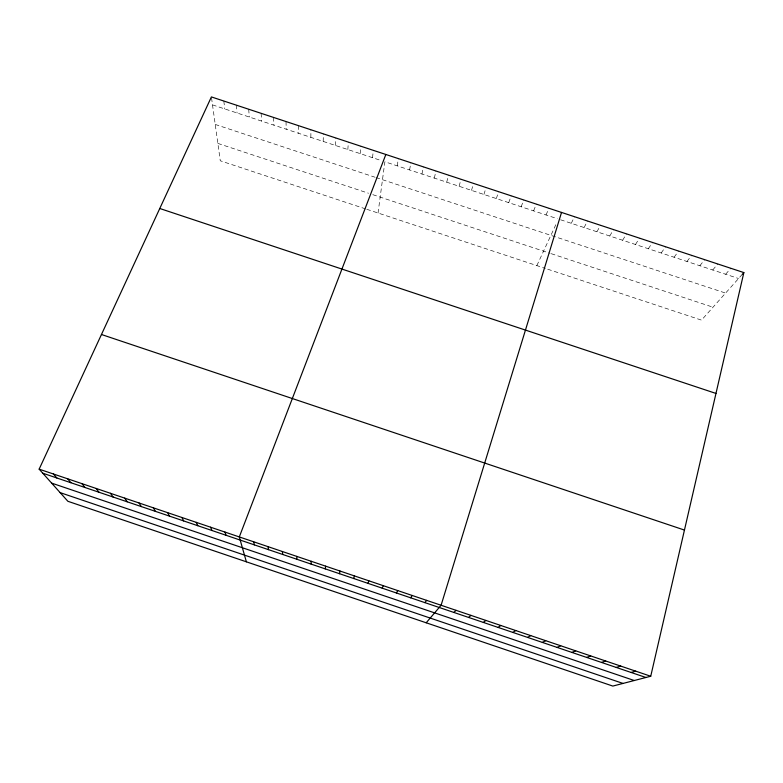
<?xml version="1.0" encoding="UTF-8"?>
<svg xmlns="http://www.w3.org/2000/svg" width="783" height="783" viewBox="0 0 783 783"><rect width="100%" height="100%" fill="white"/><g stroke="black" fill="none" stroke-linecap="round" stroke-linejoin="round"><path stroke-width="0.59" stroke-dasharray="3.92 2.94" d="M310.851 137.348L310.929 129.763M323.173 141.41L323.399 133.873M335.506 145.481L335.878 137.994M347.838 149.553L348.357 142.114M360.18 153.625L360.846 146.235M372.522 157.696L373.344 150.356M378.052 213.025L384.874 161.778L557.32 218.692M397.235 165.859L398.351 158.606M409.597 169.94L410.869 162.737M421.968 174.022L423.388 166.867M434.35 178.103L435.916 170.997M446.731 182.194L448.453 175.128M459.122 186.285L460.991 179.268M471.513 190.377L473.539 183.408M483.914 194.468L486.086 187.548M496.324 198.559L498.644 191.688M508.735 202.66L511.211 195.838M521.155 206.761L523.778 199.978M533.585 210.862L536.355 204.128M546.015 214.963L548.942 208.288M536.844 265.603L556.909 222.392M571.277 223.302L574.507 216.715M584.108 227.53L587.495 221.002M596.94 231.768L600.492 225.289M609.781 236.006L613.49 229.576M622.632 240.254L626.488 233.872M635.483 244.492L639.505 238.159M648.344 248.74L652.523 242.456M661.214 252.987L665.55 246.753M674.094 257.235L678.587 251.049M686.975 261.483L691.624 255.356M699.865 265.74L704.671 259.662M712.755 269.998L717.727 263.969M725.655 274.256L730.784 268.275M742.343 274.275L701.509 320.13L546.436 268.784M212.506 104.883L381.507 160.662M560.589 219.778L738.565 278.513M215.227 124.438L374.861 177.183M375.948 177.545L725.596 293.087M217.86 143.406L368.548 193.254M372.777 194.654L550.136 253.32M551.232 253.682L713.019 307.21M365.622 208.904L220.277 160.779L211.557 98.061M366.757 209.276L545.369 268.422M223.821 101.027L224.78 108.935M236.241 105.128L237.053 112.987M248.681 109.228L249.337 117.039M261.111 113.329L261.63 121.101M273.561 117.43L273.933 125.163M286.01 121.541L286.235 129.215M298.47 125.652L298.538 133.286"/><path stroke-width="1.17" d="M311.096 564.083L311.184 561.264M325.297 568.889L325.581 566.148M339.509 573.704L339.998 571.022M650.732 676.248L743.85 272.582L211.4 96.926L39.15 469.154L67.876 501.286L612.835 686.074L650.732 676.248L39.15 469.154M353.72 578.52L354.415 575.906M561.528 212.438L441.093 605.259L426.197 622.788M367.951 583.335L368.842 580.79M385.843 154.476L239.304 536.932L246.381 561.822M382.192 588.16L383.269 585.674M396.433 592.985L397.715 590.568M410.684 597.811L412.161 595.462M424.944 602.646L426.627 600.355M742.343 274.275L743.85 272.582M453.925 612.453L456.009 610.309M468.635 617.444L470.935 615.36M483.365 622.426L485.871 620.42M498.105 627.418L500.807 625.48M512.845 632.41L515.762 630.54M527.595 637.411L530.717 635.61M542.365 642.412L545.692 640.68M557.134 647.414L560.667 645.75M571.913 652.415L575.662 650.83M586.702 657.426L590.656 655.9M601.501 662.438L605.66 660.989M616.299 667.449L620.674 666.069M631.118 672.47L635.698 671.158M159.771 208.493L715.975 393.438M101.457 334.498L684.45 530.071M42.771 473.206L645.936 677.491M51.629 483.111L634.259 680.515M60.144 492.634L623.023 683.432M53.391 473.969L56.826 477.963M67.641 478.795L70.881 482.729M81.902 483.63L84.946 487.486M96.172 488.455L99.02 492.253M110.452 493.29L113.104 497.029M124.732 498.135L127.189 501.795M139.022 502.97L141.292 506.572M153.321 507.815L155.396 511.348M167.631 512.659L169.51 516.134M181.95 517.504L183.633 520.91M196.279 522.359L197.756 525.696M210.607 527.213L211.899 530.482M224.956 532.068L226.042 535.278M253.663 541.787L254.358 544.87M268.031 546.651L268.53 549.666M282.409 551.526L282.712 554.472M296.786 556.39L296.894 559.277"/></g></svg>
